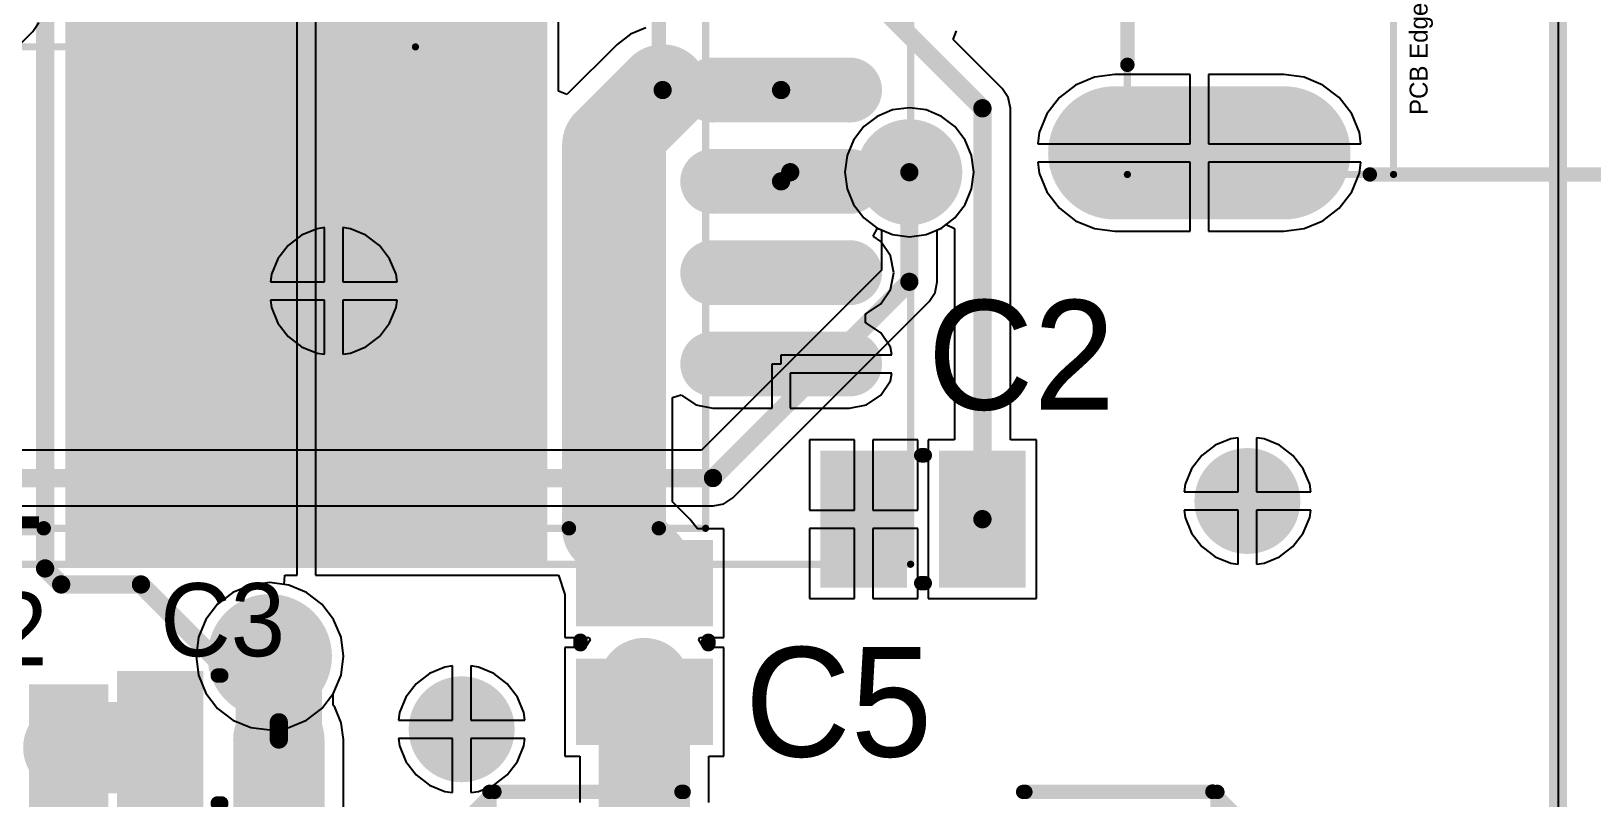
# Model space of a CAD drawing. Extents: x 60.8 to 138.7, y 69.3 to 128.3.
# Drawn here: x 104.51 to 126.2, y 81.34 to 92 of the extents above; entities that cross this region are included whole.
import ezdxf

# ---------------------------------------------------------------- set-up
doc = ezdxf.new("R2010")
doc.units = 0
doc.layers.get('0').update_dxf_attribs({"linetype": 'CONTINUOUS'})
for name, color, linetype in [('BOTTOMLAYER', 5, 'CONTINUOUS'), ('BOTTOMOVERLAY', 54, 'CONTINUOUS'), ('BOTTOMPASTE', 16, 'CONTINUOUS'), ('BOTTOMSOLDER', 6, 'CONTINUOUS'), ('MECHANICAL1', 6, 'CONTINUOUS'), ('MECHANICAL13', 56, 'CONTINUOUS'), ('MECHANICAL15', 56, 'CONTINUOUS'), ('MULTILAYER', 9, 'CONTINUOUS'), ('TOPLAYER', 1, 'CONTINUOUS'), ('TOPOVERLAY', 2, 'CONTINUOUS'), ('TOPPASTE', 8, 'CONTINUOUS'), ('TOPSOLDER', 216, 'CONTINUOUS')]:
    doc.layers.add(name, color=color, linetype=linetype)

# ---------------------------------------------------------------- blocks, each defined once
blk = doc.blocks.new('C0805C_7')
at = {"layer": 'TOPLAYER'}
for points in [[(-0.5, -0.85), (0.5, -0.85), (-0.5, 0.85), (0.5, 0.85)], [(1.15, -0.85), (2.15, -0.85), (1.15, 0.85), (2.15, 0.85)]]:
    blk.add_solid(points, dxfattribs=at)
at = {"layer": 'TOPOVERLAY', "const_width": 0.2}
for points in [[(0.8, 0.889), (0.85, 0.889)], [(0.8, -0.889), (0.85, -0.889)]]:
    blk.add_lwpolyline(points, dxfattribs=at)
at = {"layer": 'TOPOVERLAY', "const_width": 0.1}
for points in [[(0.75, 0.889, 1), (0.85, 0.889, 1)], [(0.8, 0.889, 1), (0.9, 0.889, 1)], [(0.75, -0.889, 1), (0.85, -0.889, 1)], [(0.8, -0.889, 1), (0.9, -0.889, 1)]]:
    blk.add_lwpolyline(points, format="xyb", close=True, dxfattribs=at)
at = {"layer": 'TOPPASTE'}
for points in [[(-0.5, -0.85), (0.5, -0.85), (-0.5, 0.85), (0.5, 0.85)], [(1.15, -0.85), (2.15, -0.85), (1.15, 0.85), (2.15, 0.85)]]:
    blk.add_solid(points, dxfattribs=at)
at = {"layer": 'TOPSOLDER'}
for points in [[(-0.602, -0.952), (0.602, -0.952), (-0.602, 0.952), (0.602, 0.952)], [(1.048, -0.952), (2.252, -0.952), (1.048, 0.952), (2.252, 0.952)]]:
    blk.add_solid(points, dxfattribs=at)
blk = doc.blocks.new('C0805C_10')
at = {"layer": 'TOPLAYER'}
for points in [[(-0.5, -0.85), (0.5, -0.85), (-0.5, 0.85), (0.5, 0.85)], [(1.15, -0.85), (2.15, -0.85), (1.15, 0.85), (2.15, 0.85)]]:
    blk.add_solid(points, dxfattribs=at)
at = {"layer": 'TOPOVERLAY', "const_width": 0.2}
for points in [[(0.8, 0.889), (0.85, 0.889)], [(0.8, -0.889), (0.85, -0.889)]]:
    blk.add_lwpolyline(points, dxfattribs=at)
at = {"layer": 'TOPOVERLAY', "const_width": 0.1}
for points in [[(0.75, 0.889, 1), (0.85, 0.889, 1)], [(0.8, 0.889, 1), (0.9, 0.889, 1)], [(0.75, -0.889, 1), (0.85, -0.889, 1)], [(0.8, -0.889, 1), (0.9, -0.889, 1)]]:
    blk.add_lwpolyline(points, format="xyb", close=True, dxfattribs=at)
at = {"layer": 'TOPPASTE'}
for points in [[(-0.5, -0.85), (0.5, -0.85), (-0.5, 0.85), (0.5, 0.85)], [(1.15, -0.85), (2.15, -0.85), (1.15, 0.85), (2.15, 0.85)]]:
    blk.add_solid(points, dxfattribs=at)
at = {"layer": 'TOPSOLDER'}
for points in [[(-0.602, -0.952), (0.602, -0.952), (-0.602, 0.952), (0.602, 0.952)], [(1.048, -0.952), (2.252, -0.952), (1.048, 0.952), (2.252, 0.952)]]:
    blk.add_solid(points, dxfattribs=at)
blk = doc.blocks.new('C0805C_16')
at = {"layer": 'TOPLAYER'}
for points in [[(-0.5, -0.85), (0.5, -0.85), (-0.5, 0.85), (0.5, 0.85)], [(1.15, -0.85), (2.15, -0.85), (1.15, 0.85), (2.15, 0.85)]]:
    blk.add_solid(points, dxfattribs=at)
at = {"layer": 'TOPOVERLAY', "const_width": 0.2}
for points in [[(0.85, 0.889), (0.8, 0.889)], [(0.85, -0.889), (0.8, -0.889)]]:
    blk.add_lwpolyline(points, dxfattribs=at)
at = {"layer": 'TOPOVERLAY', "const_width": 0.1}
for points in [[(0.75, 0.889, 1), (0.85, 0.889, 1)], [(0.8, 0.889, 1), (0.9, 0.889, 1)], [(0.75, -0.889, 1), (0.85, -0.889, 1)], [(0.8, -0.889, 1), (0.9, -0.889, 1)]]:
    blk.add_lwpolyline(points, format="xyb", close=True, dxfattribs=at)
at = {"layer": 'TOPPASTE'}
for points in [[(-0.5, -0.85), (0.5, -0.85), (-0.5, 0.85), (0.5, 0.85)], [(1.15, -0.85), (2.15, -0.85), (1.15, 0.85), (2.15, 0.85)]]:
    blk.add_solid(points, dxfattribs=at)
at = {"layer": 'TOPSOLDER'}
for points in [[(-0.602, -0.952), (0.602, -0.952), (-0.602, 0.952), (0.602, 0.952)], [(1.048, -0.952), (2.252, -0.952), (1.048, 0.952), (2.252, 0.952)]]:
    blk.add_solid(points, dxfattribs=at)
blk = doc.blocks.new('P____SO20_M_30')
at = {"layer": 'MECHANICAL13', "const_width": 0.1}
for points in [[(5.55, -8), (5.55, 8)], [(-5.55, -8), (5.55, -8)]]:
    blk.add_lwpolyline(points, dxfattribs=at)
at = {"layer": 'MECHANICAL13', "const_width": 0.05}
blk.add_lwpolyline([(5.525, -8, 1), (5.575, -8, 1)], format="xyb", close=True, dxfattribs=at)
blk.add_lwpolyline([(5.525, -8, 1), (5.575, -8, 1)], format="xyb", close=True, dxfattribs=at)
at = {"layer": 'MECHANICAL15', "const_width": 0.1}
for points in [[(8.4, -8.5), (8.4, 8.5)], [(-8.4, -8.5), (8.4, -8.5)]]:
    blk.add_lwpolyline(points, dxfattribs=at)
at = {"layer": 'MECHANICAL15', "const_width": 0.05}
blk.add_lwpolyline([(8.375, -8.5, 1), (8.425, -8.5, 1)], format="xyb", close=True, dxfattribs=at)
blk.add_lwpolyline([(8.375, -8.5, 1), (8.425, -8.5, 1)], format="xyb", close=True, dxfattribs=at)
at = {"layer": 'TOPLAYER', "const_width": 0.7}
for points in [[(5.65, -1.905), (7.55, -1.905)], [(5.65, -3.175), (7.55, -3.175)], [(5.65, -4.445), (7.55, -4.445)], [(5.65, -5.715), (7.55, -5.715)]]:
    blk.add_lwpolyline(points, dxfattribs=at)
at = {"layer": 'TOPLAYER', "const_width": 0.35}
for points in [[(5.475, -1.905, 1), (5.825, -1.905, 1)], [(7.375, -1.905, 1), (7.725, -1.905, 1)], [(5.475, -3.175, 1), (5.825, -3.175, 1)], [(7.375, -3.175, 1), (7.725, -3.175, 1)], [(5.475, -4.445, 1), (5.825, -4.445, 1)], [(7.375, -4.445, 1), (7.725, -4.445, 1)], [(5.475, -5.715, 1), (5.825, -5.715, 1)], [(7.375, -5.715, 1), (7.725, -5.715, 1)]]:
    blk.add_lwpolyline(points, format="xyb", close=True, dxfattribs=at)
at = {"layer": 'TOPLAYER'}
blk.add_solid([(-3.25, -8.4), (3.25, -8.4), (-3.25, 8.4), (3.25, 8.4)], dxfattribs=at)
at = {"layer": 'TOPOVERLAY', "const_width": 0.2}
for points in [[(4.9, -8), (4.9, 8)], [(-4.9, -8), (-3.65, -8)], [(3.65, -8), (4.9, -8)]]:
    blk.add_lwpolyline(points, dxfattribs=at)
at = {"layer": 'TOPOVERLAY', "const_width": 0.1}
for points in [[(-3.7, -8, 1), (-3.6, -8, 1)], [(3.6, -8, 1), (3.7, -8, 1)], [(4.85, -8, 1), (4.95, -8, 1)], [(4.85, -8, 1), (4.95, -8, 1)]]:
    blk.add_lwpolyline(points, format="xyb", close=True, dxfattribs=at)
at = {"layer": 'TOPPASTE', "const_width": 0.7}
for points in [[(5.65, -1.905), (7.55, -1.905)], [(5.65, -3.175), (7.55, -3.175)], [(5.65, -4.445), (7.55, -4.445)], [(5.65, -5.715), (7.55, -5.715)]]:
    blk.add_lwpolyline(points, dxfattribs=at)
at = {"layer": 'TOPPASTE', "const_width": 0.35}
for points in [[(5.475, -1.905, 1), (5.825, -1.905, 1)], [(7.375, -1.905, 1), (7.725, -1.905, 1)], [(5.475, -3.175, 1), (5.825, -3.175, 1)], [(7.375, -3.175, 1), (7.725, -3.175, 1)], [(5.475, -4.445, 1), (5.825, -4.445, 1)], [(7.375, -4.445, 1), (7.725, -4.445, 1)], [(5.475, -5.715, 1), (5.825, -5.715, 1)], [(7.375, -5.715, 1), (7.725, -5.715, 1)]]:
    blk.add_lwpolyline(points, format="xyb", close=True, dxfattribs=at)
at = {"layer": 'TOPPASTE'}
blk.add_solid([(-3.25, -8.4), (3.25, -8.4), (-3.25, 8.4), (3.25, 8.4)], dxfattribs=at)
at = {"layer": 'TOPSOLDER', "const_width": 0.903}
for points in [[(5.65, -1.905), (7.55, -1.905)], [(5.65, -3.175), (7.55, -3.175)], [(5.65, -4.445), (7.55, -4.445)], [(5.65, -5.715), (7.55, -5.715)]]:
    blk.add_lwpolyline(points, dxfattribs=at)
at = {"layer": 'TOPSOLDER', "const_width": 0.452}
for points in [[(5.424, -1.905, 1), (5.876, -1.905, 1)], [(7.324, -1.905, 1), (7.776, -1.905, 1)], [(5.424, -3.175, 1), (5.876, -3.175, 1)], [(7.324, -3.175, 1), (7.776, -3.175, 1)], [(5.424, -4.445, 1), (5.876, -4.445, 1)], [(7.324, -4.445, 1), (7.776, -4.445, 1)], [(5.424, -5.715, 1), (5.876, -5.715, 1)], [(7.324, -5.715, 1), (7.776, -5.715, 1)]]:
    blk.add_lwpolyline(points, format="xyb", close=True, dxfattribs=at)
at = {"layer": 'TOPSOLDER'}
blk.add_solid([(-3.352, -8.502), (3.352, -8.502), (-3.352, 8.502), (3.352, 8.502)], dxfattribs=at)
blk = doc.blocks.new('C0805R_41')
at = {"layer": 'TOPLAYER'}
for points in [[(-0.45, -0.775), (0.45, -0.775), (-0.45, 0.775), (0.45, 0.775)], [(1.1, -0.775), (2, -0.775), (1.1, 0.775), (2, 0.775)]]:
    blk.add_solid(points, dxfattribs=at)
at = {"layer": 'TOPOVERLAY', "const_width": 0.15}
for points in [[(0.81, 0.762), (0.73, 0.762)], [(0.81, -0.762), (0.73, -0.762)]]:
    blk.add_lwpolyline(points, dxfattribs=at)
at = {"layer": 'TOPOVERLAY', "const_width": 0.075}
for points in [[(0.693, 0.762, 1), (0.768, 0.762, 1)], [(0.773, 0.762, 1), (0.848, 0.762, 1)], [(0.693, -0.762, 1), (0.768, -0.762, 1)], [(0.773, -0.762, 1), (0.848, -0.762, 1)]]:
    blk.add_lwpolyline(points, format="xyb", close=True, dxfattribs=at)
at = {"layer": 'TOPPASTE'}
for points in [[(-0.45, -0.775), (0.45, -0.775), (-0.45, 0.775), (0.45, 0.775)], [(1.1, -0.775), (2, -0.775), (1.1, 0.775), (2, 0.775)]]:
    blk.add_solid(points, dxfattribs=at)
at = {"layer": 'TOPSOLDER'}
for points in [[(-0.552, -0.877), (0.552, -0.877), (-0.552, 0.877), (0.552, 0.877)], [(0.998, -0.877), (2.102, -0.877), (0.998, 0.877), (2.102, 0.877)]]:
    blk.add_solid(points, dxfattribs=at)
blk = doc.blocks.new('SSOP_28_M_B_56')
at = {"layer": 'MECHANICAL15', "const_width": 0.1}
for points in [[(5.2, -5.75), (5.2, 5.75)], [(-5.2, -5.75), (5.2, -5.75)]]:
    blk.add_lwpolyline(points, dxfattribs=at)
at = {"layer": 'MECHANICAL15', "const_width": 0.05}
blk.add_lwpolyline([(5.175, -5.75, 1), (5.225, -5.75, 1)], format="xyb", close=True, dxfattribs=at)
blk.add_lwpolyline([(5.175, -5.75, 1), (5.225, -5.75, 1)], format="xyb", close=True, dxfattribs=at)
blk = doc.blocks.new('USB_SM2_5_M____58')
at = {"layer": 'BOTTOMLAYER', "const_width": 1.65}
blk.add_lwpolyline([(-3.875, -5.7), (-1.525, -5.7)], dxfattribs=at)
at = {"layer": 'BOTTOMLAYER', "const_width": 0.825}
for points in [[(-4.287, -5.7, 1), (-3.463, -5.7, 1)], [(-1.937, -5.7, 1), (-1.113, -5.7, 1)]]:
    blk.add_lwpolyline(points, format="xyb", close=True, dxfattribs=at)
at = {"layer": 'BOTTOMSOLDER', "const_width": 1.853}
blk.add_lwpolyline([(-3.875, -5.7), (-1.525, -5.7)], dxfattribs=at)
at = {"layer": 'BOTTOMSOLDER', "const_width": 0.927}
for points in [[(-4.338, -5.7, 1), (-3.412, -5.7, 1)], [(-1.988, -5.7, 1), (-1.062, -5.7, 1)]]:
    blk.add_lwpolyline(points, format="xyb", close=True, dxfattribs=at)
at = {"layer": 'MECHANICAL1', "const_width": 0.1}
blk.add_lwpolyline([(0, -6), (0, 6)], dxfattribs=at)
at = {"layer": 'MECHANICAL1', "const_width": 0.05}
blk.add_lwpolyline([(-0.025, -6, 1), (0.025, -6, 1)], format="xyb", close=True, dxfattribs=at)
at = {"layer": 'MECHANICAL13', "const_width": 0.1}
for points in [[(-3.7, -6), (-3.7, 6)], [(-3.7, -6), (15.2, -6)]]:
    blk.add_lwpolyline(points, dxfattribs=at)
at = {"layer": 'MECHANICAL13', "const_width": 0.05}
blk.add_lwpolyline([(-3.725, -6, 1), (-3.675, -6, 1)], format="xyb", close=True, dxfattribs=at)
blk.add_lwpolyline([(-3.725, -6, 1), (-3.675, -6, 1)], format="xyb", close=True, dxfattribs=at)
at = {"layer": 'MULTILAYER', "const_width": 1.65}
blk.add_lwpolyline([(-3.875, -5.7), (-1.525, -5.7)], dxfattribs=at)
at = {"layer": 'MULTILAYER', "const_width": 0.825}
for points in [[(-4.287, -5.7, 1), (-3.463, -5.7, 1)], [(-1.937, -5.7, 1), (-1.113, -5.7, 1)]]:
    blk.add_lwpolyline(points, format="xyb", close=True, dxfattribs=at)
at = {"layer": 'TOPLAYER', "const_width": 1.65}
blk.add_lwpolyline([(-3.875, -5.7), (-1.525, -5.7)], dxfattribs=at)
at = {"layer": 'TOPLAYER', "const_width": 0.825}
for points in [[(-4.287, -5.7, 1), (-3.463, -5.7, 1)], [(-1.937, -5.7, 1), (-1.113, -5.7, 1)]]:
    blk.add_lwpolyline(points, format="xyb", close=True, dxfattribs=at)
at = {"layer": 'TOPOVERLAY', "const_width": 0.2}
for points in [[(-3.7, -4.475), (-3.7, 4.475)], [(-0.33, -6), (15.2, -6)]]:
    blk.add_lwpolyline(points, dxfattribs=at)
at = {"layer": 'TOPOVERLAY', "const_width": 0.1}
for points in [[(-3.75, -4.475, 1), (-3.65, -4.475, 1)], [(-0.38, -6, 1), (-0.28, -6, 1)]]:
    blk.add_lwpolyline(points, format="xyb", close=True, dxfattribs=at)
at = {"layer": 'TOPSOLDER', "const_width": 1.853}
blk.add_lwpolyline([(-3.875, -5.7), (-1.525, -5.7)], dxfattribs=at)
at = {"layer": 'TOPSOLDER', "const_width": 0.927}
for points in [[(-4.338, -5.7, 1), (-3.412, -5.7, 1)], [(-1.988, -5.7, 1), (-1.062, -5.7, 1)]]:
    blk.add_lwpolyline(points, format="xyb", close=True, dxfattribs=at)
at = {"layer": 'MECHANICAL1'}
blk.add_text('PCB Edge', height=0.25, rotation=-270, dxfattribs=at).set_placement((0.473, -5.173))
blk = doc.blocks.new('DSO_C2_X3_3_B_63')
at = {"layer": 'BOTTOMLAYER'}
for points in [[(-4.675, -1.65), (-2.275, -1.65), (-4.675, 1.65), (-2.275, 1.65)], [(2.275, -1.65), (4.675, -1.65), (2.275, 1.65), (4.675, 1.65)]]:
    blk.add_solid(points, dxfattribs=at)
at = {"layer": 'BOTTOMOVERLAY', "const_width": 0.2}
for points in [[(-5.075, 2.05), (-5.075, -2.05)], [(-2.375, 2.05), (-5.075, 2.05)], [(4.975, 2.05), (2.375, 2.05)], [(5.425, 1.6), (4.975, 2.05)], [(5.425, 1.6), (5.425, -1.6)], [(5.425, -1.6), (4.975, -2.055)], [(-2.375, -2.05), (-5.075, -2.05)], [(4.975, -2.05), (2.375, -2.05)]]:
    blk.add_lwpolyline(points, dxfattribs=at)
at = {"layer": 'BOTTOMOVERLAY', "const_width": 0.1}
for points in [[(-5.125, 2.05, 1), (-5.025, 2.05, 1)], [(-5.125, 2.05, 1), (-5.025, 2.05, 1)], [(-2.425, 2.05, 1), (-2.325, 2.05, 1)], [(2.325, 2.05, 1), (2.425, 2.05, 1)], [(4.925, 2.05, 1), (5.025, 2.05, 1)], [(4.925, 2.05, 1), (5.025, 2.05, 1)], [(5.375, 1.6, 1), (5.475, 1.6, 1)], [(5.375, 1.6, 1), (5.475, 1.6, 1)], [(5.375, -1.6, 1), (5.475, -1.6, 1)], [(5.375, -1.6, 1), (5.475, -1.6, 1)], [(-5.125, -2.05, 1), (-5.025, -2.05, 1)], [(-5.125, -2.05, 1), (-5.025, -2.05, 1)], [(-2.425, -2.05, 1), (-2.325, -2.05, 1)], [(2.325, -2.05, 1), (2.425, -2.05, 1)], [(4.925, -2.05, 1), (5.025, -2.05, 1)], [(4.925, -2.055, 1), (5.025, -2.055, 1)]]:
    blk.add_lwpolyline(points, format="xyb", close=True, dxfattribs=at)
at = {"layer": 'BOTTOMPASTE'}
for points in [[(-4.675, -1.65), (-2.275, -1.65), (-4.675, 1.65), (-2.275, 1.65)], [(2.275, -1.65), (4.675, -1.65), (2.275, 1.65), (4.675, 1.65)]]:
    blk.add_solid(points, dxfattribs=at)
at = {"layer": 'BOTTOMSOLDER'}
for points in [[(-4.777, -1.752), (-2.173, -1.752), (-4.777, 1.752), (-2.173, 1.752)], [(2.173, -1.752), (4.777, -1.752), (2.173, 1.752), (4.777, 1.752)]]:
    blk.add_solid(points, dxfattribs=at)
at = {"layer": 'MECHANICAL1', "const_width": 0.1}
for points in [[(0, 0.2), (0, -0.2)], [(0.2, 0), (-0.2, 0)]]:
    blk.add_lwpolyline(points, dxfattribs=at)
at = {"layer": 'MECHANICAL1', "const_width": 0.05}
for points in [[(-0.025, 0.2, 1), (0.025, 0.2, 1)], [(-0.225, 0, 1), (-0.175, 0, 1)], [(0.175, 0, 1), (0.225, 0, 1)], [(-0.025, -0.2, 1), (0.025, -0.2, 1)]]:
    blk.add_lwpolyline(points, format="xyb", close=True, dxfattribs=at)
blk = doc.blocks.new('DSO_C2_X3_3_65')
at = {"layer": 'MECHANICAL1', "const_width": 0.1}
for points in [[(0, -0.2), (0, 0.2)], [(-0.2, 0), (0.2, 0)]]:
    blk.add_lwpolyline(points, dxfattribs=at)
at = {"layer": 'MECHANICAL1', "const_width": 0.05}
for points in [[(-0.025, 0.2, 1), (0.025, 0.2, 1)], [(-0.225, 0, 1), (-0.175, 0, 1)], [(0.175, 0, 1), (0.225, 0, 1)], [(-0.025, -0.2, 1), (0.025, -0.2, 1)]]:
    blk.add_lwpolyline(points, format="xyb", close=True, dxfattribs=at)
at = {"layer": 'TOPLAYER'}
for points in [[(-4.675, -1.65), (-2.275, -1.65), (-4.675, 1.65), (-2.275, 1.65)], [(2.275, -1.65), (4.675, -1.65), (2.275, 1.65), (4.675, 1.65)]]:
    blk.add_solid(points, dxfattribs=at)
at = {"layer": 'TOPOVERLAY', "const_width": 0.2}
for points in [[(-5.075, -2.05), (-5.075, 2.05)], [(-5.075, 2.05), (-2.375, 2.05)], [(2.375, 2.05), (4.975, 2.05)], [(4.975, 2.055), (5.425, 1.6)], [(5.425, -1.6), (5.425, 1.6)], [(4.975, -2.05), (5.425, -1.6)], [(-5.075, -2.05), (-2.375, -2.05)], [(2.375, -2.05), (4.975, -2.05)]]:
    blk.add_lwpolyline(points, dxfattribs=at)
at = {"layer": 'TOPOVERLAY', "const_width": 0.1}
for points in [[(-5.125, 2.05, 1), (-5.025, 2.05, 1)], [(-5.125, 2.05, 1), (-5.025, 2.05, 1)], [(-2.425, 2.05, 1), (-2.325, 2.05, 1)], [(2.325, 2.05, 1), (2.425, 2.05, 1)], [(4.925, 2.055, 1), (5.025, 2.055, 1)], [(4.925, 2.05, 1), (5.025, 2.05, 1)], [(5.375, 1.6, 1), (5.475, 1.6, 1)], [(5.375, 1.6, 1), (5.475, 1.6, 1)], [(5.375, -1.6, 1), (5.475, -1.6, 1)], [(5.375, -1.6, 1), (5.475, -1.6, 1)], [(-5.125, -2.05, 1), (-5.025, -2.05, 1)], [(-5.125, -2.05, 1), (-5.025, -2.05, 1)], [(-2.425, -2.05, 1), (-2.325, -2.05, 1)], [(2.325, -2.05, 1), (2.425, -2.05, 1)], [(4.925, -2.05, 1), (5.025, -2.05, 1)], [(4.925, -2.05, 1), (5.025, -2.05, 1)]]:
    blk.add_lwpolyline(points, format="xyb", close=True, dxfattribs=at)
at = {"layer": 'TOPPASTE'}
for points in [[(-4.675, -1.65), (-2.275, -1.65), (-4.675, 1.65), (-2.275, 1.65)], [(2.275, -1.65), (4.675, -1.65), (2.275, 1.65), (4.675, 1.65)]]:
    blk.add_solid(points, dxfattribs=at)
at = {"layer": 'TOPSOLDER'}
for points in [[(-4.777, -1.752), (-2.173, -1.752), (-4.777, 1.752), (-2.173, 1.752)], [(2.173, -1.752), (4.777, -1.752), (2.173, 1.752), (4.777, 1.752)]]:
    blk.add_solid(points, dxfattribs=at)

msp = doc.modelspace()

# ---------------------------------------------------------------- linework, layer by layer
at = {"layer": 'BOTTOMLAYER'}
for p, q in [((125.73, 116.451), (125.73, 69.469)), ((99.062, 86.534), (104.528, 92)), ((104.528, 92), (104.612, 92.126)), ((119.287, 91.363), (119.025, 91.255)), ((119.569, 91.4), (119.287, 91.363)), ((120.617, 91.4), (119.569, 91.4)), ((120.617, 90.439), (120.617, 91.4)), ((121.919, 91.4), (120.871, 91.4)), ((120.871, 91.4), (120.871, 90.439)), ((122.201, 91.363), (121.919, 91.4)), ((122.463, 91.255), (122.201, 91.363)), ((119.025, 91.255), (118.799, 91.082)), ((122.689, 91.082), (122.463, 91.255)), ((116.481, 90.909), (116.265, 90.82)), ((116.713, 90.94), (116.481, 90.909)), ((116.945, 90.909), (116.713, 90.94)), ((117.161, 90.82), (116.945, 90.909)), ((118.799, 91.082), (118.626, 90.856)), ((122.862, 90.856), (122.689, 91.082)), ((116.079, 90.677), (115.936, 90.491)), ((116.265, 90.82), (116.079, 90.677)), ((117.347, 90.677), (117.161, 90.82)), ((117.49, 90.491), (117.347, 90.677)), ((118.626, 90.856), (118.518, 90.594)), ((122.97, 90.594), (122.862, 90.856)), ((115.936, 90.491), (115.847, 90.275)), ((117.579, 90.275), (117.49, 90.491)), ((118.518, 90.594), (118.497, 90.439)), ((122.991, 90.439), (122.97, 90.594)), ((115.847, 90.275), (115.816, 90.043)), ((117.61, 90.043), (117.579, 90.275)), ((118.497, 90.439), (120.617, 90.439)), ((120.871, 90.439), (122.991, 90.439)), ((115.816, 90.043), (115.847, 89.811)), ((117.579, 89.811), (117.61, 90.043)), ((120.617, 90.185), (118.497, 90.185)), ((118.497, 90.185), (118.518, 90.03)), ((118.518, 90.03), (118.626, 89.768)), ((120.617, 89.224), (120.617, 90.185)), ((122.991, 90.185), (120.871, 90.185)), ((120.871, 90.185), (120.871, 89.224)), ((122.862, 89.768), (122.97, 90.03)), ((122.97, 90.03), (122.991, 90.185)), ((115.847, 89.811), (115.936, 89.595)), ((117.49, 89.595), (117.579, 89.811)), ((115.936, 89.595), (116.079, 89.409)), ((117.347, 89.409), (117.49, 89.595)), ((118.626, 89.768), (118.799, 89.542)), ((122.689, 89.542), (122.862, 89.768)), ((116.079, 89.409), (116.265, 89.266)), ((117.161, 89.266), (117.347, 89.409)), ((118.799, 89.542), (119.025, 89.369)), ((122.463, 89.369), (122.689, 89.542)), ((108.264, 89.169), (108.078, 89.026)), ((108.48, 89.258), (108.264, 89.169)), ((108.585, 89.272), (108.48, 89.258)), ((108.585, 88.519), (108.585, 89.272)), ((108.944, 89.258), (108.839, 89.272)), ((108.839, 89.272), (108.839, 88.519)), ((109.16, 89.169), (108.944, 89.258)), ((109.346, 89.026), (109.16, 89.169)), ((116.265, 89.266), (116.325, 89.242)), ((116.325, 89.242), (116.325, 88.68)), ((117.101, 89.242), (117.161, 89.266)), ((117.101, 88.519), (117.101, 89.242)), ((119.025, 89.369), (119.287, 89.261)), ((119.287, 89.261), (119.569, 89.224)), ((119.569, 89.224), (120.617, 89.224)), ((120.871, 89.224), (121.919, 89.224)), ((121.919, 89.224), (122.201, 89.261)), ((122.201, 89.261), (122.463, 89.369)), ((108.078, 89.026), (107.935, 88.84)), ((109.489, 88.84), (109.346, 89.026)), ((107.935, 88.84), (107.846, 88.624)), ((109.578, 88.624), (109.489, 88.84)), ((107.846, 88.624), (107.832, 88.519)), ((107.832, 88.519), (108.585, 88.519)), ((108.839, 88.519), (109.592, 88.519)), ((109.592, 88.519), (109.578, 88.624)), ((116.325, 88.68), (113.823, 86.178)), ((117.072, 88.37), (117.101, 88.519)), ((117.101, 88.519), (117.101, 88.519)), ((117.101, 88.519), (117.101, 88.519)), ((117.101, 88.519), (117.101, 88.519)), ((116.988, 88.244), (117.072, 88.37)), ((108.585, 88.265), (107.832, 88.265)), ((107.832, 88.265), (107.846, 88.16)), ((107.846, 88.16), (107.935, 87.944)), ((108.585, 87.512), (108.585, 88.265)), ((109.592, 88.265), (108.839, 88.265)), ((108.839, 88.265), (108.839, 87.512)), ((109.489, 87.944), (109.578, 88.16)), ((109.578, 88.16), (109.592, 88.265)), ((114.259, 85.515), (116.988, 88.244)), ((107.935, 87.944), (108.078, 87.758)), ((109.346, 87.758), (109.489, 87.944)), ((108.078, 87.758), (108.264, 87.615)), ((109.16, 87.615), (109.346, 87.758)), ((108.264, 87.615), (108.48, 87.526)), ((108.48, 87.526), (108.585, 87.512)), ((108.839, 87.512), (108.944, 87.526)), ((108.944, 87.526), (109.16, 87.615)), ((121.18, 86.337), (120.964, 86.248)), ((121.285, 86.351), (121.18, 86.337)), ((121.285, 85.598), (121.285, 86.351)), ((121.644, 86.337), (121.539, 86.351)), ((121.539, 86.351), (121.539, 85.598)), ((121.86, 86.248), (121.644, 86.337)), ((113.823, 86.178), (92.398, 86.178)), ((120.964, 86.248), (120.778, 86.105)), ((122.046, 86.105), (121.86, 86.248)), ((120.635, 85.919), (120.546, 85.703)), ((120.778, 86.105), (120.635, 85.919)), ((122.189, 85.919), (122.046, 86.105)), ((122.278, 85.703), (122.189, 85.919)), ((120.546, 85.703), (120.532, 85.598)), ((122.292, 85.598), (122.278, 85.703)), ((114.133, 85.431), (114.259, 85.515)), ((114.259, 85.515), (114.259, 85.515)), ((114.259, 85.515), (114.259, 85.515)), ((120.532, 85.598), (121.285, 85.598)), ((121.539, 85.598), (122.292, 85.598)), ((98.523, 85.402), (113.984, 85.402)), ((113.984, 85.402), (114.133, 85.431)), ((121.285, 85.344), (120.532, 85.344)), ((120.532, 85.344), (120.546, 85.239)), ((121.285, 84.591), (121.285, 85.344)), ((122.292, 85.344), (121.539, 85.344)), ((121.539, 85.344), (121.539, 84.591)), ((122.278, 85.239), (122.292, 85.344)), ((120.546, 85.239), (120.635, 85.023)), ((122.189, 85.023), (122.278, 85.239)), ((120.635, 85.023), (120.778, 84.837)), ((120.778, 84.837), (120.964, 84.694)), ((121.86, 84.694), (122.046, 84.837)), ((122.046, 84.837), (122.189, 85.023)), ((120.964, 84.694), (121.18, 84.605)), ((121.18, 84.605), (121.285, 84.591)), ((121.539, 84.591), (121.644, 84.605)), ((121.644, 84.605), (121.86, 84.694)), ((107.311, 84.199), (107.098, 84.037)), ((107.558, 84.302), (107.311, 84.199)), ((107.823, 84.337), (107.558, 84.302)), ((108.088, 84.302), (107.823, 84.337)), ((108.335, 84.199), (108.088, 84.302)), ((108.548, 84.037), (108.335, 84.199)), ((107.098, 84.037), (106.936, 83.824)), ((108.71, 83.824), (108.548, 84.037)), ((106.936, 83.824), (106.833, 83.577)), ((108.813, 83.577), (108.71, 83.824)), ((106.833, 83.577), (106.798, 83.312)), ((108.848, 83.312), (108.813, 83.577)), ((106.798, 83.312), (106.833, 83.047)), ((108.813, 83.047), (108.848, 83.312)), ((110.258, 83.162), (110.042, 83.073)), ((110.363, 83.176), (110.258, 83.162)), ((110.363, 82.423), (110.363, 83.176)), ((110.722, 83.162), (110.617, 83.176)), ((110.617, 83.176), (110.617, 82.423)), ((110.938, 83.073), (110.722, 83.162)), ((106.833, 83.047), (106.936, 82.8)), ((108.71, 82.8), (108.813, 83.047)), ((109.856, 82.93), (109.713, 82.744)), ((110.042, 83.073), (109.856, 82.93)), ((111.124, 82.93), (110.938, 83.073)), ((111.267, 82.744), (111.124, 82.93)), ((106.936, 82.8), (107.098, 82.587)), ((108.548, 82.587), (108.71, 82.8)), ((109.713, 82.744), (109.624, 82.528)), ((111.356, 82.528), (111.267, 82.744)), ((107.098, 82.587), (107.311, 82.425)), ((108.335, 82.425), (108.548, 82.587)), ((109.624, 82.528), (109.61, 82.423)), ((111.37, 82.423), (111.356, 82.528)), ((107.311, 82.425), (107.558, 82.322)), ((107.558, 82.322), (107.823, 82.287)), ((107.823, 82.287), (108.088, 82.322)), ((108.088, 82.322), (108.335, 82.425)), ((109.61, 82.423), (110.363, 82.423)), ((110.617, 82.423), (111.37, 82.423)), ((110.363, 82.169), (109.61, 82.169)), ((109.61, 82.169), (109.624, 82.064)), ((109.624, 82.064), (109.713, 81.848)), ((110.363, 81.416), (110.363, 82.169)), ((111.37, 82.169), (110.617, 82.169)), ((110.617, 82.169), (110.617, 81.416)), ((111.267, 81.848), (111.356, 82.064)), ((111.356, 82.064), (111.37, 82.169)), ((109.713, 81.848), (109.856, 81.662)), ((111.124, 81.662), (111.267, 81.848)), ((109.856, 81.662), (110.042, 81.519)), ((110.938, 81.519), (111.124, 81.662)), ((110.042, 81.519), (110.258, 81.43)), ((110.258, 81.43), (110.363, 81.416)), ((110.617, 81.416), (110.722, 81.43)), ((110.722, 81.43), (110.938, 81.519))]:
    msp.add_line(p, q, dxfattribs=at)
for points, const_width in [([(116.395, 90.043, 1), (117.031, 90.043, 1)], 0.635), ([(116.65, 90.043, 1), (116.776, 90.043, 1)], 0.127), ([(108.394, 88.392, 1), (109.029, 88.392, 1)], 0.635), ([(116.65, 88.519, 1), (116.776, 88.519, 1)], 0.127), ([(116.65, 88.519, 1), (116.776, 88.519, 1)], 0.127), ([(113.92, 85.79, 1), (114.047, 85.79, 1)], 0.127), ([(113.92, 85.79, 1), (114.047, 85.79, 1)], 0.127), ([(121.094, 85.471, 1), (121.73, 85.471, 1)], 0.635), ([(107.442, 83.312, 1), (108.204, 83.312, 1)], 0.762), ([(110.172, 82.296, 1), (110.808, 82.296, 1)], 0.635)]:
    msp.add_lwpolyline(points, format="xyb", close=True, dxfattribs=dict(at, const_width=const_width))
at = {"layer": 'BOTTOMLAYER', "const_width": 0.254}
for points in [[(116.713, 88.519), (116.713, 90.043)], [(113.984, 85.79), (116.713, 88.519)], [(91.884, 85.79), (113.984, 85.79)]]:
    msp.add_lwpolyline(points, dxfattribs=at)
at = {"layer": 'BOTTOMSOLDER'}
for points, const_width in [([(116.345, 90.043, 1), (117.081, 90.043, 1)], 0.737), ([(108.344, 88.392, 1), (109.08, 88.392, 1)], 0.737), ([(121.044, 85.471, 1), (121.78, 85.471, 1)], 0.737), ([(107.391, 83.312, 1), (108.255, 83.312, 1)], 0.864), ([(110.122, 82.296, 1), (110.858, 82.296, 1)], 0.737)]:
    msp.add_lwpolyline(points, format="xyb", close=True, dxfattribs=dict(at, const_width=const_width))
at = {"layer": 'MECHANICAL1', "const_width": 0.254}
msp.add_lwpolyline([(125.73, 69.469), (125.73, 120.142)], dxfattribs=at)
at = {"layer": 'MULTILAYER'}
for points, const_width in [([(116.395, 90.043, 1), (117.031, 90.043, 1)], 0.635), ([(108.394, 88.392, 1), (109.029, 88.392, 1)], 0.635), ([(121.094, 85.471, 1), (121.73, 85.471, 1)], 0.635), ([(107.442, 83.312, 1), (108.204, 83.312, 1)], 0.762), ([(110.172, 82.296, 1), (110.808, 82.296, 1)], 0.635)]:
    msp.add_lwpolyline(points, format="xyb", close=True, dxfattribs=dict(at, const_width=const_width))
at = {"layer": 'TOPLAYER'}
for p, q in [((125.73, 116.451), (125.73, 69.469)), ((108.204, 84.437), (108.204, 93.091)), ((108.458, 92.964), (108.458, 84.437)), ((111.835, 91.171), (111.835, 92.964)), ((113.052, 92.052), (112.836, 91.963)), ((117.32, 91.891), (117.368, 92.008)), ((112.65, 91.82), (111.952, 91.122)), ((112.836, 91.963), (112.65, 91.82)), ((118.004, 91.207), (117.32, 91.891)), ((119.287, 91.363), (119.025, 91.255)), ((119.569, 91.4), (119.287, 91.363)), ((120.617, 91.4), (119.569, 91.4)), ((120.617, 90.439), (120.617, 91.4)), ((121.919, 91.4), (120.871, 91.4)), ((120.871, 91.4), (120.871, 90.439)), ((122.201, 91.363), (121.919, 91.4)), ((122.463, 91.255), (122.201, 91.363)), ((111.952, 91.122), (111.835, 91.171)), ((118.088, 91.081), (118.004, 91.207)), ((119.025, 91.255), (118.799, 91.082)), ((122.689, 91.082), (122.463, 91.255)), ((118.117, 90.932), (118.088, 91.081)), ((118.117, 86.321), (118.117, 90.932)), ((118.799, 91.082), (118.626, 90.856)), ((122.862, 90.856), (122.689, 91.082)), ((118.626, 90.856), (118.518, 90.594)), ((122.97, 90.594), (122.862, 90.856)), ((118.518, 90.594), (118.497, 90.439)), ((122.991, 90.439), (122.97, 90.594)), ((118.497, 90.439), (120.617, 90.439)), ((120.871, 90.439), (122.991, 90.439)), ((120.617, 90.185), (118.497, 90.185)), ((118.497, 90.185), (118.518, 90.03)), ((118.518, 90.03), (118.626, 89.768)), ((120.617, 89.224), (120.617, 90.185)), ((122.991, 90.185), (120.871, 90.185)), ((120.871, 90.185), (120.871, 89.224)), ((122.862, 89.768), (122.97, 90.03)), ((122.97, 90.03), (122.991, 90.185)), ((118.626, 89.768), (118.799, 89.542)), ((122.689, 89.542), (122.862, 89.768)), ((118.799, 89.542), (119.025, 89.369)), ((122.463, 89.369), (122.689, 89.542)), ((116.211, 89.152), (116.271, 89.264)), ((116.271, 89.264), (116.481, 89.177)), ((116.481, 89.177), (116.713, 89.146)), ((116.713, 89.146), (116.945, 89.177)), ((116.945, 89.177), (117.161, 89.266)), ((117.161, 89.266), (117.227, 89.317)), ((117.227, 89.317), (117.341, 89.26)), ((117.341, 89.26), (117.341, 86.321)), ((119.025, 89.369), (119.287, 89.261)), ((119.287, 89.261), (119.569, 89.224)), ((119.569, 89.224), (120.617, 89.224)), ((120.871, 89.224), (121.919, 89.224)), ((121.919, 89.224), (122.201, 89.261)), ((122.201, 89.261), (122.463, 89.369)), ((116.316, 89.081), (116.211, 89.152)), ((116.45, 88.882), (116.316, 89.081)), ((116.497, 88.646), (116.45, 88.882)), ((116.45, 88.41), (116.497, 88.646)), ((116.316, 88.211), (116.45, 88.41)), ((116.104, 88.075), (116.117, 88.077)), ((116.104, 87.947), (116.104, 88.075)), ((116.117, 88.077), (116.316, 88.211)), ((116.117, 87.945), (116.104, 87.947)), ((116.316, 87.811), (116.117, 87.945)), ((116.45, 87.612), (116.316, 87.811)), ((114.931, 87.376), (114.931, 87.503)), ((114.931, 87.503), (116.472, 87.503)), ((116.472, 87.503), (116.45, 87.612)), ((114.804, 86.76), (114.804, 87.376)), ((114.804, 87.376), (114.931, 87.376)), ((116.472, 87.249), (115.058, 87.249)), ((115.058, 87.249), (115.058, 86.76)), ((116.45, 87.14), (116.472, 87.249)), ((116.316, 86.941), (116.45, 87.14)), ((113.419, 86.912), (113.54, 86.949)), ((113.419, 85.461), (113.419, 86.912)), ((113.54, 86.949), (113.546, 86.941)), ((113.546, 86.941), (113.745, 86.807)), ((113.745, 86.807), (113.981, 86.76)), ((115.881, 86.76), (116.117, 86.807)), ((116.117, 86.807), (116.316, 86.941)), ((113.981, 86.76), (114.804, 86.76)), ((115.058, 86.76), (115.881, 86.76)), ((121.18, 86.337), (120.964, 86.248)), ((121.285, 86.351), (121.18, 86.337)), ((121.285, 85.598), (121.285, 86.351)), ((121.644, 86.337), (121.539, 86.351)), ((121.539, 86.351), (121.539, 85.598)), ((121.86, 86.248), (121.644, 86.337)), ((115.951, 86.321), (115.324, 86.321)), ((115.324, 86.321), (115.324, 85.344)), ((115.951, 85.344), (115.951, 86.321)), ((116.832, 86.321), (116.205, 86.321)), ((116.205, 86.321), (116.205, 85.344)), ((116.832, 85.344), (116.832, 86.321)), ((117.341, 86.321), (116.974, 86.321)), ((116.974, 86.321), (116.974, 84.113)), ((118.482, 86.321), (118.117, 86.321)), ((118.482, 84.113), (118.482, 86.321)), ((120.964, 86.248), (120.778, 86.105)), ((122.046, 86.105), (121.86, 86.248)), ((120.635, 85.919), (120.546, 85.703)), ((120.778, 86.105), (120.635, 85.919)), ((122.189, 85.919), (122.046, 86.105)), ((122.278, 85.703), (122.189, 85.919)), ((120.546, 85.703), (120.532, 85.598)), ((122.292, 85.598), (122.278, 85.703)), ((120.532, 85.598), (121.285, 85.598)), ((121.539, 85.598), (122.292, 85.598)), ((113.664, 85.216), (113.419, 85.461)), ((115.324, 85.344), (115.951, 85.344)), ((116.205, 85.344), (116.832, 85.344)), ((121.285, 85.344), (120.532, 85.344)), ((120.532, 85.344), (120.546, 85.239)), ((121.285, 84.591), (121.285, 85.344)), ((122.292, 85.344), (121.539, 85.344)), ((121.539, 85.344), (121.539, 84.591)), ((122.278, 85.239), (122.292, 85.344)), ((113.767, 85.082), (113.664, 85.216)), ((114.134, 85.082), (113.767, 85.082)), ((114.134, 83.574), (114.134, 85.082)), ((115.951, 85.09), (115.324, 85.09)), ((115.324, 85.09), (115.324, 84.113)), ((115.951, 84.113), (115.951, 85.09)), ((116.832, 85.09), (116.205, 85.09)), ((116.205, 85.09), (116.205, 84.113)), ((116.832, 84.113), (116.832, 85.09)), ((120.546, 85.239), (120.635, 85.023)), ((122.189, 85.023), (122.278, 85.239)), ((120.635, 85.023), (120.778, 84.837)), ((120.778, 84.837), (120.964, 84.694)), ((121.86, 84.694), (122.046, 84.837)), ((122.046, 84.837), (122.189, 85.023)), ((120.964, 84.694), (121.18, 84.605)), ((121.18, 84.605), (121.285, 84.591)), ((121.539, 84.591), (121.644, 84.605)), ((121.644, 84.605), (121.86, 84.694)), ((108.024, 84.31), (108.033, 84.437)), ((108.033, 84.437), (108.204, 84.437)), ((108.458, 84.437), (111.835, 84.437)), ((111.835, 84.437), (111.835, 84.438)), ((111.835, 84.438), (111.926, 84.17)), ((108.088, 84.302), (108.024, 84.31)), ((108.335, 84.199), (108.088, 84.302)), ((108.548, 84.037), (108.335, 84.199)), ((111.926, 84.17), (111.926, 83.574)), ((108.71, 83.824), (108.548, 84.037)), ((115.324, 84.113), (115.951, 84.113)), ((116.205, 84.113), (116.832, 84.113)), ((116.974, 84.113), (118.482, 84.113)), ((108.813, 83.577), (108.71, 83.824)), ((108.848, 83.312), (108.813, 83.577)), ((111.926, 83.574), (112.258, 83.574)), ((112.275, 83.54), (112.208, 83.432)), ((112.258, 83.574), (112.275, 83.54)), ((113.785, 83.54), (113.802, 83.574)), ((113.852, 83.432), (113.785, 83.54)), ((113.802, 83.574), (114.134, 83.574)), ((108.813, 83.047), (108.848, 83.312)), ((112.208, 83.432), (111.926, 83.432)), ((111.926, 83.432), (111.926, 81.924)), ((114.134, 83.432), (113.852, 83.432)), ((114.134, 81.924), (114.134, 83.432)), ((110.258, 83.162), (110.042, 83.073)), ((110.363, 83.176), (110.258, 83.162)), ((110.363, 82.423), (110.363, 83.176)), ((110.722, 83.162), (110.617, 83.176)), ((110.617, 83.176), (110.617, 82.423)), ((110.938, 83.073), (110.722, 83.162)), ((108.71, 82.8), (108.813, 83.047)), ((109.856, 82.93), (109.713, 82.744)), ((110.042, 83.073), (109.856, 82.93)), ((111.124, 82.93), (110.938, 83.073)), ((111.267, 82.744), (111.124, 82.93)), ((108.703, 82.79), (108.71, 82.8)), ((108.703, 82.632), (108.703, 82.79)), ((109.713, 82.744), (109.624, 82.528)), ((111.356, 82.528), (111.267, 82.744)), ((108.726, 82.603), (108.703, 82.632)), ((108.815, 82.386), (108.726, 82.603)), ((109.624, 82.528), (109.61, 82.423)), ((111.37, 82.423), (111.356, 82.528)), ((108.846, 82.154), (108.815, 82.386)), ((109.61, 82.423), (110.363, 82.423)), ((110.617, 82.423), (111.37, 82.423)), ((108.846, 79.369), (108.846, 82.154)), ((110.363, 82.169), (109.61, 82.169)), ((109.61, 82.169), (109.624, 82.064)), ((109.624, 82.064), (109.713, 81.848)), ((110.363, 81.416), (110.363, 82.169)), ((111.37, 82.169), (110.617, 82.169)), ((110.617, 82.169), (110.617, 81.416)), ((111.267, 81.848), (111.356, 82.064)), ((111.356, 82.064), (111.37, 82.169)), ((109.713, 81.848), (109.856, 81.662)), ((111.124, 81.662), (111.267, 81.848)), ((111.926, 81.924), (112.133, 81.924)), ((112.133, 81.924), (112.133, 81.279)), ((113.927, 81.279), (113.927, 81.924)), ((113.927, 81.924), (114.134, 81.924)), ((109.856, 81.662), (110.042, 81.519)), ((110.938, 81.519), (111.124, 81.662)), ((110.042, 81.519), (110.258, 81.43)), ((110.258, 81.43), (110.363, 81.416)), ((110.617, 81.416), (110.722, 81.43)), ((110.722, 81.43), (110.938, 81.519))]:
    msp.add_line(p, q, dxfattribs=at)
for points, const_width in [([(104.7, 84.533), (104.7, 92.785)], 0.254), ([(116.205, 92.456), (117.729, 90.932)], 0.254), ([(112.522, 90.424), (113.284, 91.186)], 1.27), ([(113.284, 91.186), (114.931, 91.186)], 0.254), ([(112.522, 85.09), (112.522, 90.424)], 1.27), ([(117.729, 85.218), (117.729, 90.932)], 0.254), ([(114.931, 89.916), (115.058, 90.043)], 0.254), ([(115.058, 90.043), (116.713, 90.043)], 0.254), ([(112.522, 85.09), (113.03, 84.582)], 1.27), ([(104.7, 84.533), (104.923, 84.31)], 0.254), ([(104.923, 84.31), (106.032, 84.31)], 0.254), ([(106.032, 84.31), (107.949, 82.393)], 0.254), ([(113.03, 79.929), (113.03, 82.932)], 1.27), ([(105.029, 82.042), (106.187, 82.042)], 1.27), ([(107.949, 77.636), (107.949, 82.154)], 1.27), ([(107.949, 82.154), (107.949, 82.393)], 0.254)]:
    msp.add_lwpolyline(points, dxfattribs=dict(at, const_width=const_width))
for points, const_width in [([(112.966, 91.186, 1), (113.602, 91.186, 1)], 0.635), ([(113.221, 91.186, 1), (113.347, 91.186, 1)], 0.127), ([(114.867, 91.186, 1), (114.994, 91.186, 1)], 0.127), ([(112.204, 90.424, 1), (112.84, 90.424, 1)], 0.635), ([(112.204, 90.424, 1), (112.84, 90.424, 1)], 0.635), ([(117.665, 90.932, 1), (117.793, 90.932, 1)], 0.127), ([(117.665, 90.932, 1), (117.793, 90.932, 1)], 0.127), ([(116.395, 90.043, 1), (117.031, 90.043, 1)], 0.635), ([(114.867, 89.916, 1), (114.994, 89.916, 1)], 0.127), ([(114.994, 90.043, 1), (115.121, 90.043, 1)], 0.127), ([(114.994, 90.043, 1), (115.121, 90.043, 1)], 0.127), ([(116.65, 90.043, 1), (116.776, 90.043, 1)], 0.127), ([(108.394, 88.392, 1), (109.029, 88.392, 1)], 0.635), ([(121.094, 85.471, 1), (121.73, 85.471, 1)], 0.635), ([(112.204, 85.09, 1), (112.84, 85.09, 1)], 0.635), ([(112.204, 85.09, 1), (112.84, 85.09, 1)], 0.635), ([(117.665, 85.218, 1), (117.793, 85.218, 1)], 0.127), ([(112.713, 84.582, 1), (113.347, 84.582, 1)], 0.635), ([(104.636, 84.533, 1), (104.763, 84.533, 1)], 0.127), ([(104.636, 84.533, 1), (104.763, 84.533, 1)], 0.127), ([(104.86, 84.31, 1), (104.987, 84.31, 1)], 0.127), ([(104.86, 84.31, 1), (104.987, 84.31, 1)], 0.127), ([(105.969, 84.31, 1), (106.096, 84.31, 1)], 0.127), ([(105.969, 84.31, 1), (106.096, 84.31, 1)], 0.127), ([(107.442, 83.312, 1), (108.204, 83.312, 1)], 0.762), ([(112.713, 82.932, 1), (113.347, 82.932, 1)], 0.635), ([(110.172, 82.296, 1), (110.808, 82.296, 1)], 0.635), ([(104.712, 82.042, 1), (105.347, 82.042, 1)], 0.635), ([(105.869, 82.042, 1), (106.504, 82.042, 1)], 0.635), ([(107.631, 82.154, 1), (108.266, 82.154, 1)], 0.635), ([(107.885, 82.393, 1), (108.012, 82.393, 1)], 0.127), ([(107.885, 82.393, 1), (108.012, 82.393, 1)], 0.127), ([(107.885, 82.154, 1), (108.012, 82.154, 1)], 0.127)]:
    msp.add_lwpolyline(points, format="xyb", close=True, dxfattribs=dict(at, const_width=const_width))
at = {"layer": 'TOPSOLDER'}
for points, const_width in [([(116.345, 90.043, 1), (117.081, 90.043, 1)], 0.737), ([(108.344, 88.392, 1), (109.08, 88.392, 1)], 0.737), ([(121.044, 85.471, 1), (121.78, 85.471, 1)], 0.737), ([(107.391, 83.312, 1), (108.255, 83.312, 1)], 0.864), ([(110.122, 82.296, 1), (110.858, 82.296, 1)], 0.737)]:
    msp.add_lwpolyline(points, format="xyb", close=True, dxfattribs=dict(at, const_width=const_width))

# ---------------------------------------------------------------- block references
for name, p, rotation in [('SSOP_28_M_B_56', (104.648, 97.536), 360), ('USB_SM2_5_M____58', (123.444, 96.012), 360), ('P____SO20_M_30', (108.331, 93.091), 360), ('C0805C_7', (116.078, 85.217), 360), ('C0805C_16', (113.03, 84.328), 270), ('C0805C_10', (106.299, 82.154), 360), ('C0805R_41', (105.029, 82.042), 180), ('DSO_C2_X3_3_B_63', (115.92, 79.375), 180), ('DSO_C2_X3_3_65', (115.951, 79.375), 360)]:
    msp.add_blockref(name, p, dxfattribs=dict(rotation=rotation))

# ---------------------------------------------------------------- texts
at = {"layer": 'TOPOVERLAY'}
for s, height, p in [('C2', 1.524, (116.967, 86.741)), ('C1', 1.524, (102.108, 85.09)), ('R2', 1.016, (102.997, 83.185)), ('C3', 1.016, (106.299, 83.312)), ('C5', 1.524, (114.427, 81.915))]:
    msp.add_text(s, height=height, dxfattribs=at).set_placement(p)

doc.saveas('drawing.dxf')
